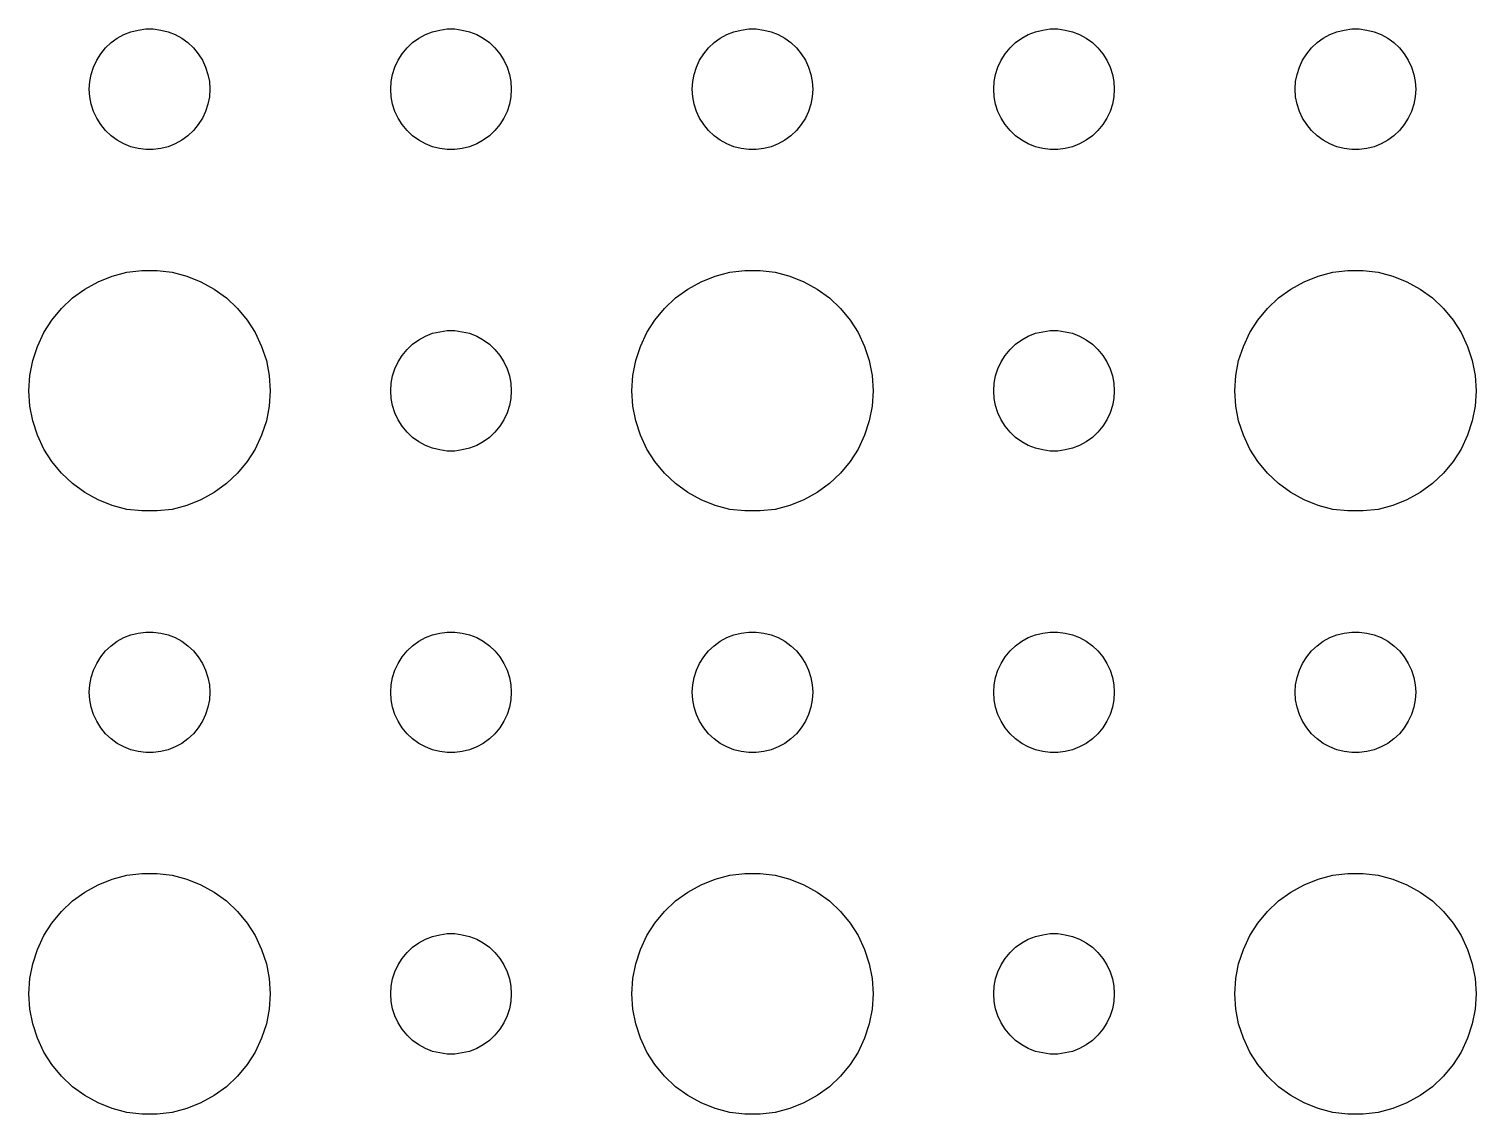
# Model space of a CAD drawing. Header units: metres. Extents: x -134 to 134, y 518 to 1078.
# Drawn here: x -70.5 to -34.5, y 1023.01 to 1050 of the extents above; entities that cross this region are included whole.
import ezdxf

# ---------------------------------------------------------------- set-up
doc = ezdxf.new("R2010")
doc.units = ezdxf.units.M

msp = doc.modelspace()

# ---------------------------------------------------------------- linework, layer by layer
for p, q in [((-68.4561, 1049.66), (-68.3037, 1049.77)), ((-68.3037, 1049.77), (-68.1387, 1049.86)), ((-68.1387, 1049.86), (-67.9635, 1049.93)), ((-67.9635, 1049.93), (-67.7811, 1049.97)), ((-67.7811, 1049.97), (-67.5942, 1050)), ((-67.5942, 1050), (-67.4058, 1050)), ((-67.4058, 1050), (-67.2189, 1049.97)), ((-67.2189, 1049.97), (-67.0365, 1049.93)), ((-67.0365, 1049.93), (-66.8613, 1049.86)), ((-66.8613, 1049.86), (-66.6963, 1049.77)), ((-66.6963, 1049.77), (-66.5439, 1049.66)), ((-60.9561, 1049.66), (-60.8037, 1049.77)), ((-60.8037, 1049.77), (-60.6387, 1049.86)), ((-60.6387, 1049.86), (-60.4635, 1049.93)), ((-60.4635, 1049.93), (-60.2811, 1049.97)), ((-60.2811, 1049.97), (-60.0942, 1050)), ((-60.0942, 1050), (-59.9058, 1050)), ((-59.9058, 1050), (-59.7189, 1049.97)), ((-59.7189, 1049.97), (-59.5365, 1049.93)), ((-59.5365, 1049.93), (-59.3613, 1049.86)), ((-59.3613, 1049.86), (-59.1963, 1049.77)), ((-59.1963, 1049.77), (-59.0439, 1049.66)), ((-53.4561, 1049.66), (-53.3037, 1049.77)), ((-53.3037, 1049.77), (-53.1387, 1049.86)), ((-53.1387, 1049.86), (-52.9635, 1049.93)), ((-52.9635, 1049.93), (-52.7811, 1049.97)), ((-52.7811, 1049.97), (-52.5942, 1050)), ((-52.5942, 1050), (-52.4058, 1050)), ((-52.4058, 1050), (-52.2189, 1049.97)), ((-52.2189, 1049.97), (-52.0365, 1049.93)), ((-52.0365, 1049.93), (-51.8613, 1049.86)), ((-51.8613, 1049.86), (-51.6963, 1049.77)), ((-51.6963, 1049.77), (-51.5439, 1049.66)), ((-45.9561, 1049.66), (-45.8037, 1049.77)), ((-45.8037, 1049.77), (-45.6387, 1049.86)), ((-45.6387, 1049.86), (-45.4635, 1049.93)), ((-45.4635, 1049.93), (-45.2811, 1049.97)), ((-45.2811, 1049.97), (-45.0942, 1050)), ((-45.0942, 1050), (-44.9058, 1050)), ((-44.9058, 1050), (-44.7189, 1049.97)), ((-44.7189, 1049.97), (-44.5365, 1049.93)), ((-44.5365, 1049.93), (-44.3613, 1049.86)), ((-44.3613, 1049.86), (-44.1963, 1049.77)), ((-44.1963, 1049.77), (-44.0439, 1049.66)), ((-38.4561, 1049.66), (-38.3037, 1049.77)), ((-38.3037, 1049.77), (-38.1387, 1049.86)), ((-38.1387, 1049.86), (-37.9635, 1049.93)), ((-37.9635, 1049.93), (-37.7811, 1049.97)), ((-37.7811, 1049.97), (-37.5942, 1050)), ((-37.5942, 1050), (-37.4058, 1050)), ((-37.4058, 1050), (-37.2189, 1049.97)), ((-37.2189, 1049.97), (-37.0365, 1049.93)), ((-37.0365, 1049.93), (-36.8613, 1049.86)), ((-36.8613, 1049.86), (-36.6963, 1049.77)), ((-36.6963, 1049.77), (-36.5439, 1049.66)), ((-68.7135, 1049.38), (-68.5934, 1049.53)), ((-68.5934, 1049.53), (-68.4561, 1049.66)), ((-66.5439, 1049.66), (-66.4065, 1049.53)), ((-66.4065, 1049.53), (-66.2865, 1049.38)), ((-61.2135, 1049.38), (-61.0934, 1049.53)), ((-61.0934, 1049.53), (-60.9561, 1049.66)), ((-59.0439, 1049.66), (-58.9065, 1049.53)), ((-58.9065, 1049.53), (-58.7865, 1049.38)), ((-53.7135, 1049.38), (-53.5934, 1049.53)), ((-53.5934, 1049.53), (-53.4561, 1049.66)), ((-51.5439, 1049.66), (-51.4065, 1049.53)), ((-51.4065, 1049.53), (-51.2865, 1049.38)), ((-46.2135, 1049.38), (-46.0934, 1049.53)), ((-46.0934, 1049.53), (-45.9561, 1049.66)), ((-44.0439, 1049.66), (-43.9065, 1049.53)), ((-43.9065, 1049.53), (-43.7865, 1049.38)), ((-38.7135, 1049.38), (-38.5934, 1049.53)), ((-38.5934, 1049.53), (-38.4561, 1049.66)), ((-36.5439, 1049.66), (-36.4065, 1049.53)), ((-36.4065, 1049.53), (-36.2865, 1049.38)), ((-68.9529, 1048.87), (-68.8947, 1049.05)), ((-68.8947, 1049.05), (-68.8145, 1049.22)), ((-68.8145, 1049.22), (-68.7135, 1049.38)), ((-66.2865, 1049.38), (-66.1855, 1049.22)), ((-66.1855, 1049.22), (-66.1053, 1049.05)), ((-66.1053, 1049.05), (-66.0471, 1048.87)), ((-61.4529, 1048.87), (-61.3947, 1049.05)), ((-61.3947, 1049.05), (-61.3145, 1049.22)), ((-61.3145, 1049.22), (-61.2135, 1049.38)), ((-58.7865, 1049.38), (-58.6855, 1049.22)), ((-58.6855, 1049.22), (-58.6053, 1049.05)), ((-58.6053, 1049.05), (-58.5471, 1048.87)), ((-53.9529, 1048.87), (-53.8947, 1049.05)), ((-53.8947, 1049.05), (-53.8145, 1049.22)), ((-53.8145, 1049.22), (-53.7135, 1049.38)), ((-51.2865, 1049.38), (-51.1855, 1049.22)), ((-51.1855, 1049.22), (-51.1053, 1049.05)), ((-51.1053, 1049.05), (-51.0471, 1048.87)), ((-46.4529, 1048.87), (-46.3947, 1049.05)), ((-46.3947, 1049.05), (-46.3145, 1049.22)), ((-46.3145, 1049.22), (-46.2135, 1049.38)), ((-43.7865, 1049.38), (-43.6855, 1049.22)), ((-43.6855, 1049.22), (-43.6053, 1049.05)), ((-43.6053, 1049.05), (-43.5471, 1048.87)), ((-38.9529, 1048.87), (-38.8947, 1049.05)), ((-38.8947, 1049.05), (-38.8145, 1049.22)), ((-38.8145, 1049.22), (-38.7135, 1049.38)), ((-36.2865, 1049.38), (-36.1855, 1049.22)), ((-36.1855, 1049.22), (-36.1053, 1049.05)), ((-36.1053, 1049.05), (-36.0471, 1048.87)), ((-69, 1048.5), (-68.9882, 1048.69)), ((-68.9882, 1048.69), (-68.9529, 1048.87)), ((-66.0471, 1048.87), (-66.0118, 1048.69)), ((-66.0118, 1048.69), (-66, 1048.5)), ((-61.5, 1048.5), (-61.4882, 1048.69)), ((-61.4882, 1048.69), (-61.4529, 1048.87)), ((-58.5471, 1048.87), (-58.5118, 1048.69)), ((-58.5118, 1048.69), (-58.5, 1048.5)), ((-54, 1048.5), (-53.9882, 1048.69)), ((-53.9882, 1048.69), (-53.9529, 1048.87)), ((-51.0471, 1048.87), (-51.0118, 1048.69)), ((-51.0118, 1048.69), (-51, 1048.5)), ((-46.5, 1048.5), (-46.4882, 1048.69)), ((-46.4882, 1048.69), (-46.4529, 1048.87)), ((-43.5471, 1048.87), (-43.5118, 1048.69)), ((-43.5118, 1048.69), (-43.5, 1048.5)), ((-39, 1048.5), (-38.9882, 1048.69)), ((-38.9882, 1048.69), (-38.9529, 1048.87)), ((-36.0471, 1048.87), (-36.0118, 1048.69)), ((-36.0118, 1048.69), (-36, 1048.5)), ((-68.9882, 1048.31), (-69, 1048.5)), ((-66, 1048.5), (-66.0118, 1048.31)), ((-61.4882, 1048.31), (-61.5, 1048.5)), ((-58.5, 1048.5), (-58.5118, 1048.31)), ((-53.9882, 1048.31), (-54, 1048.5)), ((-51, 1048.5), (-51.0118, 1048.31)), ((-46.4882, 1048.31), (-46.5, 1048.5)), ((-43.5, 1048.5), (-43.5118, 1048.31)), ((-38.9882, 1048.31), (-39, 1048.5)), ((-36, 1048.5), (-36.0118, 1048.31)), ((-68.9529, 1048.13), (-68.9882, 1048.31)), ((-68.8947, 1047.95), (-68.9529, 1048.13)), ((-66.0471, 1048.13), (-66.1053, 1047.95)), ((-66.0118, 1048.31), (-66.0471, 1048.13)), ((-61.4529, 1048.13), (-61.4882, 1048.31)), ((-61.3947, 1047.95), (-61.4529, 1048.13)), ((-58.5471, 1048.13), (-58.6053, 1047.95)), ((-58.5118, 1048.31), (-58.5471, 1048.13)), ((-53.9529, 1048.13), (-53.9882, 1048.31)), ((-53.8947, 1047.95), (-53.9529, 1048.13)), ((-51.0471, 1048.13), (-51.1053, 1047.95)), ((-51.0118, 1048.31), (-51.0471, 1048.13)), ((-46.4529, 1048.13), (-46.4882, 1048.31)), ((-46.3947, 1047.95), (-46.4529, 1048.13)), ((-43.5471, 1048.13), (-43.6053, 1047.95)), ((-43.5118, 1048.31), (-43.5471, 1048.13)), ((-38.9529, 1048.13), (-38.9882, 1048.31)), ((-38.8947, 1047.95), (-38.9529, 1048.13)), ((-36.0471, 1048.13), (-36.1053, 1047.95)), ((-36.0118, 1048.31), (-36.0471, 1048.13)), ((-68.8145, 1047.78), (-68.8947, 1047.95)), ((-68.7135, 1047.62), (-68.8145, 1047.78)), ((-68.5934, 1047.47), (-68.7135, 1047.62)), ((-66.2865, 1047.62), (-66.4065, 1047.47)), ((-66.1855, 1047.78), (-66.2865, 1047.62)), ((-66.1053, 1047.95), (-66.1855, 1047.78)), ((-61.3145, 1047.78), (-61.3947, 1047.95)), ((-61.2135, 1047.62), (-61.3145, 1047.78)), ((-61.0934, 1047.47), (-61.2135, 1047.62)), ((-58.7865, 1047.62), (-58.9065, 1047.47)), ((-58.6855, 1047.78), (-58.7865, 1047.62)), ((-58.6053, 1047.95), (-58.6855, 1047.78)), ((-53.8145, 1047.78), (-53.8947, 1047.95)), ((-53.7135, 1047.62), (-53.8145, 1047.78)), ((-53.5934, 1047.47), (-53.7135, 1047.62)), ((-51.2865, 1047.62), (-51.4065, 1047.47)), ((-51.1855, 1047.78), (-51.2865, 1047.62)), ((-51.1053, 1047.95), (-51.1855, 1047.78)), ((-46.3145, 1047.78), (-46.3947, 1047.95)), ((-46.2135, 1047.62), (-46.3145, 1047.78)), ((-46.0934, 1047.47), (-46.2135, 1047.62)), ((-43.7865, 1047.62), (-43.9065, 1047.47)), ((-43.6855, 1047.78), (-43.7865, 1047.62)), ((-43.6053, 1047.95), (-43.6855, 1047.78)), ((-38.8145, 1047.78), (-38.8947, 1047.95)), ((-38.7135, 1047.62), (-38.8145, 1047.78)), ((-38.5934, 1047.47), (-38.7135, 1047.62)), ((-36.2865, 1047.62), (-36.4065, 1047.47)), ((-36.1855, 1047.78), (-36.2865, 1047.62)), ((-36.1053, 1047.95), (-36.1855, 1047.78)), ((-68.4561, 1047.34), (-68.5934, 1047.47)), ((-68.3037, 1047.23), (-68.4561, 1047.34)), ((-66.5439, 1047.34), (-66.6963, 1047.23)), ((-66.4065, 1047.47), (-66.5439, 1047.34)), ((-60.9561, 1047.34), (-61.0934, 1047.47)), ((-60.8037, 1047.23), (-60.9561, 1047.34)), ((-59.0439, 1047.34), (-59.1963, 1047.23)), ((-58.9065, 1047.47), (-59.0439, 1047.34)), ((-53.4561, 1047.34), (-53.5934, 1047.47)), ((-53.3037, 1047.23), (-53.4561, 1047.34)), ((-51.5439, 1047.34), (-51.6963, 1047.23)), ((-51.4065, 1047.47), (-51.5439, 1047.34)), ((-45.9561, 1047.34), (-46.0934, 1047.47)), ((-45.8037, 1047.23), (-45.9561, 1047.34)), ((-44.0439, 1047.34), (-44.1963, 1047.23)), ((-43.9065, 1047.47), (-44.0439, 1047.34)), ((-38.4561, 1047.34), (-38.5934, 1047.47)), ((-38.3037, 1047.23), (-38.4561, 1047.34)), ((-36.5439, 1047.34), (-36.6963, 1047.23)), ((-36.4065, 1047.47), (-36.5439, 1047.34)), ((-68.1387, 1047.14), (-68.3037, 1047.23)), ((-67.9635, 1047.07), (-68.1387, 1047.14)), ((-67.7811, 1047.03), (-67.9635, 1047.07)), ((-67.5942, 1047), (-67.7811, 1047.03)), ((-67.4058, 1047), (-67.5942, 1047)), ((-67.2189, 1047.03), (-67.4058, 1047)), ((-67.0365, 1047.07), (-67.2189, 1047.03)), ((-66.8613, 1047.14), (-67.0365, 1047.07)), ((-66.6963, 1047.23), (-66.8613, 1047.14)), ((-60.6387, 1047.14), (-60.8037, 1047.23)), ((-60.4635, 1047.07), (-60.6387, 1047.14)), ((-60.2811, 1047.03), (-60.4635, 1047.07)), ((-60.0942, 1047), (-60.2811, 1047.03)), ((-59.9058, 1047), (-60.0942, 1047)), ((-59.7189, 1047.03), (-59.9058, 1047)), ((-59.5365, 1047.07), (-59.7189, 1047.03)), ((-59.3613, 1047.14), (-59.5365, 1047.07)), ((-59.1963, 1047.23), (-59.3613, 1047.14)), ((-53.1387, 1047.14), (-53.3037, 1047.23)), ((-52.9635, 1047.07), (-53.1387, 1047.14)), ((-52.7811, 1047.03), (-52.9635, 1047.07)), ((-52.5942, 1047), (-52.7811, 1047.03)), ((-52.4058, 1047), (-52.5942, 1047)), ((-52.2189, 1047.03), (-52.4058, 1047)), ((-52.0365, 1047.07), (-52.2189, 1047.03)), ((-51.8613, 1047.14), (-52.0365, 1047.07)), ((-51.6963, 1047.23), (-51.8613, 1047.14)), ((-45.6387, 1047.14), (-45.8037, 1047.23)), ((-45.4635, 1047.07), (-45.6387, 1047.14)), ((-45.2811, 1047.03), (-45.4635, 1047.07)), ((-45.0942, 1047), (-45.2811, 1047.03)), ((-44.9058, 1047), (-45.0942, 1047)), ((-44.7189, 1047.03), (-44.9058, 1047)), ((-44.5365, 1047.07), (-44.7189, 1047.03)), ((-44.3613, 1047.14), (-44.5365, 1047.07)), ((-44.1963, 1047.23), (-44.3613, 1047.14)), ((-38.1387, 1047.14), (-38.3037, 1047.23)), ((-37.9635, 1047.07), (-38.1387, 1047.14)), ((-37.7811, 1047.03), (-37.9635, 1047.07)), ((-37.5942, 1047), (-37.7811, 1047.03)), ((-37.4058, 1047), (-37.5942, 1047)), ((-37.2189, 1047.03), (-37.4058, 1047)), ((-37.0365, 1047.07), (-37.2189, 1047.03)), ((-36.8613, 1047.14), (-37.0365, 1047.07)), ((-36.6963, 1047.23), (-36.8613, 1047.14)), ((-69.1075, 1043.53), (-68.7773, 1043.71)), ((-68.7773, 1043.71), (-68.427, 1043.85)), ((-68.427, 1043.85), (-68.0621, 1043.95)), ((-68.0621, 1043.95), (-67.6884, 1043.99)), ((-67.6884, 1043.99), (-67.3116, 1043.99)), ((-67.3116, 1043.99), (-66.9379, 1043.95)), ((-66.9379, 1043.95), (-66.573, 1043.85)), ((-66.573, 1043.85), (-66.2227, 1043.71)), ((-66.2227, 1043.71), (-65.8925, 1043.53)), ((-54.1075, 1043.53), (-53.7773, 1043.71)), ((-53.7773, 1043.71), (-53.427, 1043.85)), ((-53.427, 1043.85), (-53.0621, 1043.95)), ((-53.0621, 1043.95), (-52.6884, 1043.99)), ((-52.6884, 1043.99), (-52.3116, 1043.99)), ((-52.3116, 1043.99), (-51.9379, 1043.95)), ((-51.9379, 1043.95), (-51.5729, 1043.85)), ((-51.5729, 1043.85), (-51.2227, 1043.71)), ((-51.2227, 1043.71), (-50.8925, 1043.53)), ((-39.1075, 1043.53), (-38.7773, 1043.71)), ((-38.7773, 1043.71), (-38.427, 1043.85)), ((-38.427, 1043.85), (-38.0621, 1043.95)), ((-38.0621, 1043.95), (-37.6884, 1043.99)), ((-37.6884, 1043.99), (-37.3116, 1043.99)), ((-37.3116, 1043.99), (-36.9379, 1043.95)), ((-36.9379, 1043.95), (-36.5729, 1043.85)), ((-36.5729, 1043.85), (-36.2227, 1043.71)), ((-36.2227, 1043.71), (-35.8925, 1043.53)), ((-69.6869, 1043.05), (-69.4123, 1043.31)), ((-69.4123, 1043.31), (-69.1075, 1043.53)), ((-65.8925, 1043.53), (-65.5877, 1043.31)), ((-65.5877, 1043.31), (-65.3131, 1043.05)), ((-54.6869, 1043.05), (-54.4123, 1043.31)), ((-54.4123, 1043.31), (-54.1075, 1043.53)), ((-50.8925, 1043.53), (-50.5877, 1043.31)), ((-50.5877, 1043.31), (-50.3131, 1043.05)), ((-39.6869, 1043.05), (-39.4123, 1043.31)), ((-39.4123, 1043.31), (-39.1075, 1043.53)), ((-35.8925, 1043.53), (-35.5877, 1043.31)), ((-35.5877, 1043.31), (-35.3131, 1043.05)), ((-69.927, 1042.76), (-69.6869, 1043.05)), ((-65.3131, 1043.05), (-65.073, 1042.76)), ((-54.927, 1042.76), (-54.6869, 1043.05)), ((-50.3131, 1043.05), (-50.0729, 1042.76)), ((-39.927, 1042.76), (-39.6869, 1043.05)), ((-35.3131, 1043.05), (-35.0729, 1042.76)), ((-70.1289, 1042.45), (-69.927, 1042.76)), ((-65.073, 1042.76), (-64.8711, 1042.45)), ((-55.1289, 1042.45), (-54.927, 1042.76)), ((-50.0729, 1042.76), (-49.8711, 1042.45)), ((-40.1289, 1042.45), (-39.927, 1042.76)), ((-35.0729, 1042.76), (-34.8711, 1042.45)), ((-70.2893, 1042.1), (-70.1289, 1042.45)), ((-64.8711, 1042.45), (-64.7107, 1042.1)), ((-60.9561, 1042.16), (-60.8037, 1042.27)), ((-60.8037, 1042.27), (-60.6387, 1042.36)), ((-60.6387, 1042.36), (-60.4635, 1042.43)), ((-60.4635, 1042.43), (-60.2811, 1042.47)), ((-60.2811, 1042.47), (-60.0942, 1042.5)), ((-60.0942, 1042.5), (-59.9058, 1042.5)), ((-59.9058, 1042.5), (-59.7189, 1042.47)), ((-59.7189, 1042.47), (-59.5365, 1042.43)), ((-59.5365, 1042.43), (-59.3613, 1042.36)), ((-59.3613, 1042.36), (-59.1963, 1042.27)), ((-59.1963, 1042.27), (-59.0439, 1042.16)), ((-55.2893, 1042.1), (-55.1289, 1042.45)), ((-49.8711, 1042.45), (-49.7107, 1042.1)), ((-45.9561, 1042.16), (-45.8037, 1042.27)), ((-45.8037, 1042.27), (-45.6387, 1042.36)), ((-45.6387, 1042.36), (-45.4635, 1042.43)), ((-45.4635, 1042.43), (-45.2811, 1042.47)), ((-45.2811, 1042.47), (-45.0942, 1042.5)), ((-45.0942, 1042.5), (-44.9058, 1042.5)), ((-44.9058, 1042.5), (-44.7189, 1042.47)), ((-44.7189, 1042.47), (-44.5365, 1042.43)), ((-44.5365, 1042.43), (-44.3613, 1042.36)), ((-44.3613, 1042.36), (-44.1963, 1042.27)), ((-44.1963, 1042.27), (-44.0439, 1042.16)), ((-40.2893, 1042.1), (-40.1289, 1042.45)), ((-34.8711, 1042.45), (-34.7107, 1042.1)), ((-70.4057, 1041.75), (-70.2893, 1042.1)), ((-64.7107, 1042.1), (-64.5943, 1041.75)), ((-61.3145, 1041.72), (-61.2135, 1041.88)), ((-61.2135, 1041.88), (-61.0934, 1042.03)), ((-61.0934, 1042.03), (-60.9561, 1042.16)), ((-59.0439, 1042.16), (-58.9065, 1042.03)), ((-58.9065, 1042.03), (-58.7865, 1041.88)), ((-58.7865, 1041.88), (-58.6855, 1041.72)), ((-55.4057, 1041.75), (-55.2893, 1042.1)), ((-49.7107, 1042.1), (-49.5942, 1041.75)), ((-46.3145, 1041.72), (-46.2135, 1041.88)), ((-46.2135, 1041.88), (-46.0934, 1042.03)), ((-46.0934, 1042.03), (-45.9561, 1042.16)), ((-44.0439, 1042.16), (-43.9065, 1042.03)), ((-43.9065, 1042.03), (-43.7865, 1041.88)), ((-43.7865, 1041.88), (-43.6855, 1041.72)), ((-40.4057, 1041.75), (-40.2893, 1042.1)), ((-34.7107, 1042.1), (-34.5942, 1041.75)), ((-70.4763, 1041.38), (-70.4057, 1041.75)), ((-64.5943, 1041.75), (-64.5237, 1041.38)), ((-61.4529, 1041.37), (-61.3947, 1041.55)), ((-61.3947, 1041.55), (-61.3145, 1041.72)), ((-58.6855, 1041.72), (-58.6053, 1041.55)), ((-58.6053, 1041.55), (-58.5471, 1041.37)), ((-55.4763, 1041.38), (-55.4057, 1041.75)), ((-49.5942, 1041.75), (-49.5237, 1041.38)), ((-46.4529, 1041.37), (-46.3947, 1041.55)), ((-46.3947, 1041.55), (-46.3145, 1041.72)), ((-43.6855, 1041.72), (-43.6053, 1041.55)), ((-43.6053, 1041.55), (-43.5471, 1041.37)), ((-40.4763, 1041.38), (-40.4057, 1041.75)), ((-34.5942, 1041.75), (-34.5237, 1041.38)), ((-70.5, 1041), (-70.4763, 1041.38)), ((-64.5237, 1041.38), (-64.5, 1041)), ((-61.5, 1041), (-61.4882, 1041.19)), ((-61.4882, 1041.19), (-61.4529, 1041.37)), ((-58.5471, 1041.37), (-58.5118, 1041.19)), ((-58.5118, 1041.19), (-58.5, 1041)), ((-55.5, 1041), (-55.4763, 1041.38)), ((-49.5237, 1041.38), (-49.5, 1041)), ((-46.5, 1041), (-46.4882, 1041.19)), ((-46.4882, 1041.19), (-46.4529, 1041.37)), ((-43.5471, 1041.37), (-43.5118, 1041.19)), ((-43.5118, 1041.19), (-43.5, 1041)), ((-40.5, 1041), (-40.4763, 1041.38)), ((-34.5237, 1041.38), (-34.5, 1041)), ((-70.4763, 1040.62), (-70.5, 1041)), ((-64.5, 1041), (-64.5237, 1040.62)), ((-61.4882, 1040.81), (-61.5, 1041)), ((-61.4529, 1040.63), (-61.4882, 1040.81)), ((-58.5118, 1040.81), (-58.5471, 1040.63)), ((-58.5, 1041), (-58.5118, 1040.81)), ((-55.4763, 1040.62), (-55.5, 1041)), ((-49.5, 1041), (-49.5237, 1040.62)), ((-46.4882, 1040.81), (-46.5, 1041)), ((-46.4529, 1040.63), (-46.4882, 1040.81)), ((-43.5118, 1040.81), (-43.5471, 1040.63)), ((-43.5, 1041), (-43.5118, 1040.81)), ((-40.4763, 1040.62), (-40.5, 1041)), ((-34.5, 1041), (-34.5237, 1040.62)), ((-70.4057, 1040.25), (-70.4763, 1040.62)), ((-64.5237, 1040.62), (-64.5943, 1040.25)), ((-61.3947, 1040.45), (-61.4529, 1040.63)), ((-61.3145, 1040.28), (-61.3947, 1040.45)), ((-58.6053, 1040.45), (-58.6855, 1040.28)), ((-58.5471, 1040.63), (-58.6053, 1040.45)), ((-55.4057, 1040.25), (-55.4763, 1040.62)), ((-49.5237, 1040.62), (-49.5942, 1040.25)), ((-46.3947, 1040.45), (-46.4529, 1040.63)), ((-46.3145, 1040.28), (-46.3947, 1040.45)), ((-43.6053, 1040.45), (-43.6855, 1040.28)), ((-43.5471, 1040.63), (-43.6053, 1040.45)), ((-40.4057, 1040.25), (-40.4763, 1040.62)), ((-34.5237, 1040.62), (-34.5942, 1040.25)), ((-70.2893, 1039.9), (-70.4057, 1040.25)), ((-64.5943, 1040.25), (-64.7107, 1039.9)), ((-61.2135, 1040.12), (-61.3145, 1040.28)), ((-61.0934, 1039.97), (-61.2135, 1040.12)), ((-58.7865, 1040.12), (-58.9065, 1039.97)), ((-58.6855, 1040.28), (-58.7865, 1040.12)), ((-55.2893, 1039.9), (-55.4057, 1040.25)), ((-49.5942, 1040.25), (-49.7107, 1039.9)), ((-46.2135, 1040.12), (-46.3145, 1040.28)), ((-46.0934, 1039.97), (-46.2135, 1040.12)), ((-43.7865, 1040.12), (-43.9065, 1039.97)), ((-43.6855, 1040.28), (-43.7865, 1040.12)), ((-40.2893, 1039.9), (-40.4057, 1040.25)), ((-34.5942, 1040.25), (-34.7107, 1039.9)), ((-70.1289, 1039.55), (-70.2893, 1039.9)), ((-64.7107, 1039.9), (-64.8711, 1039.55)), ((-60.9561, 1039.84), (-61.0934, 1039.97)), ((-60.8037, 1039.73), (-60.9561, 1039.84)), ((-60.6387, 1039.64), (-60.8037, 1039.73)), ((-59.1963, 1039.73), (-59.3613, 1039.64)), ((-59.0439, 1039.84), (-59.1963, 1039.73)), ((-58.9065, 1039.97), (-59.0439, 1039.84)), ((-55.1289, 1039.55), (-55.2893, 1039.9)), ((-49.7107, 1039.9), (-49.8711, 1039.55)), ((-45.9561, 1039.84), (-46.0934, 1039.97)), ((-45.8037, 1039.73), (-45.9561, 1039.84)), ((-45.6387, 1039.64), (-45.8037, 1039.73)), ((-44.1963, 1039.73), (-44.3613, 1039.64)), ((-44.0439, 1039.84), (-44.1963, 1039.73)), ((-43.9065, 1039.97), (-44.0439, 1039.84)), ((-40.1289, 1039.55), (-40.2893, 1039.9)), ((-34.7107, 1039.9), (-34.8711, 1039.55)), ((-69.927, 1039.24), (-70.1289, 1039.55)), ((-64.8711, 1039.55), (-65.073, 1039.24)), ((-60.4635, 1039.57), (-60.6387, 1039.64)), ((-60.2811, 1039.53), (-60.4635, 1039.57)), ((-60.0942, 1039.5), (-60.2811, 1039.53)), ((-59.9058, 1039.5), (-60.0942, 1039.5)), ((-59.7189, 1039.53), (-59.9058, 1039.5)), ((-59.5365, 1039.57), (-59.7189, 1039.53)), ((-59.3613, 1039.64), (-59.5365, 1039.57)), ((-54.927, 1039.24), (-55.1289, 1039.55)), ((-49.8711, 1039.55), (-50.0729, 1039.24)), ((-45.4635, 1039.57), (-45.6387, 1039.64)), ((-45.2811, 1039.53), (-45.4635, 1039.57)), ((-45.0942, 1039.5), (-45.2811, 1039.53)), ((-44.9058, 1039.5), (-45.0942, 1039.5)), ((-44.7189, 1039.53), (-44.9058, 1039.5)), ((-44.5365, 1039.57), (-44.7189, 1039.53)), ((-44.3613, 1039.64), (-44.5365, 1039.57)), ((-39.927, 1039.24), (-40.1289, 1039.55)), ((-34.8711, 1039.55), (-35.0729, 1039.24)), ((-69.6869, 1038.95), (-69.927, 1039.24)), ((-65.073, 1039.24), (-65.3131, 1038.95)), ((-54.6869, 1038.95), (-54.927, 1039.24)), ((-50.0729, 1039.24), (-50.3131, 1038.95)), ((-39.6869, 1038.95), (-39.927, 1039.24)), ((-35.0729, 1039.24), (-35.3131, 1038.95)), ((-69.4123, 1038.69), (-69.6869, 1038.95)), ((-69.1075, 1038.47), (-69.4123, 1038.69)), ((-65.5877, 1038.69), (-65.8925, 1038.47)), ((-65.3131, 1038.95), (-65.5877, 1038.69)), ((-54.4123, 1038.69), (-54.6869, 1038.95)), ((-54.1075, 1038.47), (-54.4123, 1038.69)), ((-50.5877, 1038.69), (-50.8925, 1038.47)), ((-50.3131, 1038.95), (-50.5877, 1038.69)), ((-39.4123, 1038.69), (-39.6869, 1038.95)), ((-39.1075, 1038.47), (-39.4123, 1038.69)), ((-35.5877, 1038.69), (-35.8925, 1038.47)), ((-35.3131, 1038.95), (-35.5877, 1038.69)), ((-68.7773, 1038.29), (-69.1075, 1038.47)), ((-68.427, 1038.15), (-68.7773, 1038.29)), ((-66.2227, 1038.29), (-66.573, 1038.15)), ((-65.8925, 1038.47), (-66.2227, 1038.29)), ((-53.7773, 1038.29), (-54.1075, 1038.47)), ((-53.427, 1038.15), (-53.7773, 1038.29)), ((-51.2227, 1038.29), (-51.5729, 1038.15)), ((-50.8925, 1038.47), (-51.2227, 1038.29)), ((-38.7773, 1038.29), (-39.1075, 1038.47)), ((-38.427, 1038.15), (-38.7773, 1038.29)), ((-36.2227, 1038.29), (-36.5729, 1038.15)), ((-35.8925, 1038.47), (-36.2227, 1038.29)), ((-68.0621, 1038.05), (-68.427, 1038.15)), ((-67.6884, 1038.01), (-68.0621, 1038.05)), ((-67.3116, 1038.01), (-67.6884, 1038.01)), ((-66.9379, 1038.05), (-67.3116, 1038.01)), ((-66.573, 1038.15), (-66.9379, 1038.05)), ((-53.0621, 1038.05), (-53.427, 1038.15)), ((-52.6884, 1038.01), (-53.0621, 1038.05)), ((-52.3116, 1038.01), (-52.6884, 1038.01)), ((-51.9379, 1038.05), (-52.3116, 1038.01)), ((-51.5729, 1038.15), (-51.9379, 1038.05)), ((-38.0621, 1038.05), (-38.427, 1038.15)), ((-37.6884, 1038.01), (-38.0621, 1038.05)), ((-37.3116, 1038.01), (-37.6884, 1038.01)), ((-36.9379, 1038.05), (-37.3116, 1038.01)), ((-36.5729, 1038.15), (-36.9379, 1038.05)), ((-67.7811, 1034.97), (-67.5942, 1035)), ((-67.5942, 1035), (-67.4058, 1035)), ((-67.4058, 1035), (-67.2189, 1034.97)), ((-60.2811, 1034.97), (-60.0942, 1035)), ((-60.0942, 1035), (-59.9058, 1035)), ((-59.9058, 1035), (-59.7189, 1034.97)), ((-52.7811, 1034.97), (-52.5942, 1035)), ((-52.5942, 1035), (-52.4058, 1035)), ((-52.4058, 1035), (-52.2189, 1034.97)), ((-45.2811, 1034.97), (-45.0942, 1035)), ((-45.0942, 1035), (-44.9058, 1035)), ((-44.9058, 1035), (-44.7189, 1034.97)), ((-37.7811, 1034.97), (-37.5942, 1035)), ((-37.5942, 1035), (-37.4058, 1035)), ((-37.4058, 1035), (-37.2189, 1034.97)), ((-68.5934, 1034.53), (-68.4561, 1034.66)), ((-68.4561, 1034.66), (-68.3037, 1034.77)), ((-68.3037, 1034.77), (-68.1387, 1034.86)), ((-68.1387, 1034.86), (-67.9635, 1034.93)), ((-67.9635, 1034.93), (-67.7811, 1034.97)), ((-67.2189, 1034.97), (-67.0365, 1034.93)), ((-67.0365, 1034.93), (-66.8613, 1034.86)), ((-66.8613, 1034.86), (-66.6963, 1034.77)), ((-66.6963, 1034.77), (-66.5439, 1034.66)), ((-66.5439, 1034.66), (-66.4065, 1034.53)), ((-61.0934, 1034.53), (-60.9561, 1034.66)), ((-60.9561, 1034.66), (-60.8037, 1034.77)), ((-60.8037, 1034.77), (-60.6387, 1034.86)), ((-60.6387, 1034.86), (-60.4635, 1034.93)), ((-60.4635, 1034.93), (-60.2811, 1034.97)), ((-59.7189, 1034.97), (-59.5365, 1034.93)), ((-59.5365, 1034.93), (-59.3613, 1034.86)), ((-59.3613, 1034.86), (-59.1963, 1034.77)), ((-59.1963, 1034.77), (-59.0439, 1034.66)), ((-59.0439, 1034.66), (-58.9065, 1034.53)), ((-53.5934, 1034.53), (-53.4561, 1034.66)), ((-53.4561, 1034.66), (-53.3037, 1034.77)), ((-53.3037, 1034.77), (-53.1387, 1034.86)), ((-53.1387, 1034.86), (-52.9635, 1034.93)), ((-52.9635, 1034.93), (-52.7811, 1034.97)), ((-52.2189, 1034.97), (-52.0365, 1034.93)), ((-52.0365, 1034.93), (-51.8613, 1034.86)), ((-51.8613, 1034.86), (-51.6963, 1034.77)), ((-51.6963, 1034.77), (-51.5439, 1034.66)), ((-51.5439, 1034.66), (-51.4065, 1034.53)), ((-46.0934, 1034.53), (-45.9561, 1034.66)), ((-45.9561, 1034.66), (-45.8037, 1034.77)), ((-45.8037, 1034.77), (-45.6387, 1034.86)), ((-45.6387, 1034.86), (-45.4635, 1034.93)), ((-45.4635, 1034.93), (-45.2811, 1034.97)), ((-44.7189, 1034.97), (-44.5365, 1034.93)), ((-44.5365, 1034.93), (-44.3613, 1034.86)), ((-44.3613, 1034.86), (-44.1963, 1034.77)), ((-44.1963, 1034.77), (-44.0439, 1034.66)), ((-44.0439, 1034.66), (-43.9065, 1034.53)), ((-38.5934, 1034.53), (-38.4561, 1034.66)), ((-38.4561, 1034.66), (-38.3037, 1034.77)), ((-38.3037, 1034.77), (-38.1387, 1034.86)), ((-38.1387, 1034.86), (-37.9635, 1034.93)), ((-37.9635, 1034.93), (-37.7811, 1034.97)), ((-37.2189, 1034.97), (-37.0365, 1034.93)), ((-37.0365, 1034.93), (-36.8613, 1034.86)), ((-36.8613, 1034.86), (-36.6963, 1034.77)), ((-36.6963, 1034.77), (-36.5439, 1034.66)), ((-36.5439, 1034.66), (-36.4065, 1034.53)), ((-68.8145, 1034.22), (-68.7135, 1034.38)), ((-68.7135, 1034.38), (-68.5934, 1034.53)), ((-66.4065, 1034.53), (-66.2865, 1034.38)), ((-66.2865, 1034.38), (-66.1855, 1034.22)), ((-61.3145, 1034.22), (-61.2135, 1034.38)), ((-61.2135, 1034.38), (-61.0934, 1034.53)), ((-58.9065, 1034.53), (-58.7865, 1034.38)), ((-58.7865, 1034.38), (-58.6855, 1034.22)), ((-53.8145, 1034.22), (-53.7135, 1034.38)), ((-53.7135, 1034.38), (-53.5934, 1034.53)), ((-51.4065, 1034.53), (-51.2865, 1034.38)), ((-51.2865, 1034.38), (-51.1855, 1034.22)), ((-46.3145, 1034.22), (-46.2135, 1034.38)), ((-46.2135, 1034.38), (-46.0934, 1034.53)), ((-43.9065, 1034.53), (-43.7865, 1034.38)), ((-43.7865, 1034.38), (-43.6855, 1034.22)), ((-38.8145, 1034.22), (-38.7135, 1034.38)), ((-38.7135, 1034.38), (-38.5934, 1034.53)), ((-36.4065, 1034.53), (-36.2865, 1034.38)), ((-36.2865, 1034.38), (-36.1855, 1034.22)), ((-68.9529, 1033.87), (-68.8947, 1034.05)), ((-68.8947, 1034.05), (-68.8145, 1034.22)), ((-66.1855, 1034.22), (-66.1053, 1034.05)), ((-66.1053, 1034.05), (-66.0471, 1033.87)), ((-61.4529, 1033.87), (-61.3947, 1034.05)), ((-61.3947, 1034.05), (-61.3145, 1034.22)), ((-58.6855, 1034.22), (-58.6053, 1034.05)), ((-58.6053, 1034.05), (-58.5471, 1033.87)), ((-53.9529, 1033.87), (-53.8947, 1034.05)), ((-53.8947, 1034.05), (-53.8145, 1034.22)), ((-51.1855, 1034.22), (-51.1053, 1034.05)), ((-51.1053, 1034.05), (-51.0471, 1033.87)), ((-46.4529, 1033.87), (-46.3947, 1034.05)), ((-46.3947, 1034.05), (-46.3145, 1034.22)), ((-43.6855, 1034.22), (-43.6053, 1034.05)), ((-43.6053, 1034.05), (-43.5471, 1033.87)), ((-38.9529, 1033.87), (-38.8947, 1034.05)), ((-38.8947, 1034.05), (-38.8145, 1034.22)), ((-36.1855, 1034.22), (-36.1053, 1034.05)), ((-36.1053, 1034.05), (-36.0471, 1033.87)), ((-69, 1033.5), (-68.9882, 1033.69)), ((-68.9882, 1033.69), (-68.9529, 1033.87)), ((-66.0471, 1033.87), (-66.0118, 1033.69)), ((-66.0118, 1033.69), (-66, 1033.5)), ((-61.5, 1033.5), (-61.4882, 1033.69)), ((-61.4882, 1033.69), (-61.4529, 1033.87)), ((-58.5471, 1033.87), (-58.5118, 1033.69)), ((-58.5118, 1033.69), (-58.5, 1033.5)), ((-54, 1033.5), (-53.9882, 1033.69)), ((-53.9882, 1033.69), (-53.9529, 1033.87)), ((-51.0471, 1033.87), (-51.0118, 1033.69)), ((-51.0118, 1033.69), (-51, 1033.5)), ((-46.5, 1033.5), (-46.4882, 1033.69)), ((-46.4882, 1033.69), (-46.4529, 1033.87)), ((-43.5471, 1033.87), (-43.5118, 1033.69)), ((-43.5118, 1033.69), (-43.5, 1033.5)), ((-39, 1033.5), (-38.9882, 1033.69)), ((-38.9882, 1033.69), (-38.9529, 1033.87)), ((-36.0471, 1033.87), (-36.0118, 1033.69)), ((-36.0118, 1033.69), (-36, 1033.5)), ((-68.9882, 1033.31), (-69, 1033.5)), ((-68.9529, 1033.13), (-68.9882, 1033.31)), ((-66.0118, 1033.31), (-66.0471, 1033.13)), ((-66, 1033.5), (-66.0118, 1033.31)), ((-61.4882, 1033.31), (-61.5, 1033.5)), ((-61.4529, 1033.13), (-61.4882, 1033.31)), ((-58.5118, 1033.31), (-58.5471, 1033.13)), ((-58.5, 1033.5), (-58.5118, 1033.31)), ((-53.9882, 1033.31), (-54, 1033.5)), ((-53.9529, 1033.13), (-53.9882, 1033.31)), ((-51.0118, 1033.31), (-51.0471, 1033.13)), ((-51, 1033.5), (-51.0118, 1033.31)), ((-46.4882, 1033.31), (-46.5, 1033.5)), ((-46.4529, 1033.13), (-46.4882, 1033.31)), ((-43.5118, 1033.31), (-43.5471, 1033.13)), ((-43.5, 1033.5), (-43.5118, 1033.31)), ((-38.9882, 1033.31), (-39, 1033.5)), ((-38.9529, 1033.13), (-38.9882, 1033.31)), ((-36.0118, 1033.31), (-36.0471, 1033.13)), ((-36, 1033.5), (-36.0118, 1033.31)), ((-68.8947, 1032.95), (-68.9529, 1033.13)), ((-68.8145, 1032.78), (-68.8947, 1032.95)), ((-66.1053, 1032.95), (-66.1855, 1032.78)), ((-66.0471, 1033.13), (-66.1053, 1032.95)), ((-61.3947, 1032.95), (-61.4529, 1033.13)), ((-61.3145, 1032.78), (-61.3947, 1032.95)), ((-58.6053, 1032.95), (-58.6855, 1032.78)), ((-58.5471, 1033.13), (-58.6053, 1032.95)), ((-53.8947, 1032.95), (-53.9529, 1033.13)), ((-53.8145, 1032.78), (-53.8947, 1032.95)), ((-51.1053, 1032.95), (-51.1855, 1032.78)), ((-51.0471, 1033.13), (-51.1053, 1032.95)), ((-46.3947, 1032.95), (-46.4529, 1033.13)), ((-46.3145, 1032.78), (-46.3947, 1032.95)), ((-43.6053, 1032.95), (-43.6855, 1032.78)), ((-43.5471, 1033.13), (-43.6053, 1032.95)), ((-38.8947, 1032.95), (-38.9529, 1033.13)), ((-38.8145, 1032.78), (-38.8947, 1032.95)), ((-36.1053, 1032.95), (-36.1855, 1032.78)), ((-36.0471, 1033.13), (-36.1053, 1032.95)), ((-68.7135, 1032.62), (-68.8145, 1032.78)), ((-68.5934, 1032.47), (-68.7135, 1032.62)), ((-66.2865, 1032.62), (-66.4065, 1032.47)), ((-66.1855, 1032.78), (-66.2865, 1032.62)), ((-61.2135, 1032.62), (-61.3145, 1032.78)), ((-61.0934, 1032.47), (-61.2135, 1032.62)), ((-58.7865, 1032.62), (-58.9065, 1032.47)), ((-58.6855, 1032.78), (-58.7865, 1032.62)), ((-53.7135, 1032.62), (-53.8145, 1032.78)), ((-53.5934, 1032.47), (-53.7135, 1032.62)), ((-51.2865, 1032.62), (-51.4065, 1032.47)), ((-51.1855, 1032.78), (-51.2865, 1032.62)), ((-46.2135, 1032.62), (-46.3145, 1032.78)), ((-46.0934, 1032.47), (-46.2135, 1032.62)), ((-43.7865, 1032.62), (-43.9065, 1032.47)), ((-43.6855, 1032.78), (-43.7865, 1032.62)), ((-38.7135, 1032.62), (-38.8145, 1032.78)), ((-38.5934, 1032.47), (-38.7135, 1032.62)), ((-36.2865, 1032.62), (-36.4065, 1032.47)), ((-36.1855, 1032.78), (-36.2865, 1032.62)), ((-68.4561, 1032.34), (-68.5934, 1032.47)), ((-68.3037, 1032.23), (-68.4561, 1032.34)), ((-68.1387, 1032.14), (-68.3037, 1032.23)), ((-67.9635, 1032.07), (-68.1387, 1032.14)), ((-66.8613, 1032.14), (-67.0365, 1032.07)), ((-66.6963, 1032.23), (-66.8613, 1032.14)), ((-66.5439, 1032.34), (-66.6963, 1032.23)), ((-66.4065, 1032.47), (-66.5439, 1032.34)), ((-60.9561, 1032.34), (-61.0934, 1032.47)), ((-60.8037, 1032.23), (-60.9561, 1032.34)), ((-60.6387, 1032.14), (-60.8037, 1032.23)), ((-60.4635, 1032.07), (-60.6387, 1032.14)), ((-59.3613, 1032.14), (-59.5365, 1032.07)), ((-59.1963, 1032.23), (-59.3613, 1032.14)), ((-59.0439, 1032.34), (-59.1963, 1032.23)), ((-58.9065, 1032.47), (-59.0439, 1032.34)), ((-53.4561, 1032.34), (-53.5934, 1032.47)), ((-53.3037, 1032.23), (-53.4561, 1032.34)), ((-53.1387, 1032.14), (-53.3037, 1032.23)), ((-52.9635, 1032.07), (-53.1387, 1032.14)), ((-51.8613, 1032.14), (-52.0365, 1032.07)), ((-51.6963, 1032.23), (-51.8613, 1032.14)), ((-51.5439, 1032.34), (-51.6963, 1032.23)), ((-51.4065, 1032.47), (-51.5439, 1032.34)), ((-45.9561, 1032.34), (-46.0934, 1032.47)), ((-45.8037, 1032.23), (-45.9561, 1032.34)), ((-45.6387, 1032.14), (-45.8037, 1032.23)), ((-45.4635, 1032.07), (-45.6387, 1032.14)), ((-44.3613, 1032.14), (-44.5365, 1032.07)), ((-44.1963, 1032.23), (-44.3613, 1032.14)), ((-44.0439, 1032.34), (-44.1963, 1032.23)), ((-43.9065, 1032.47), (-44.0439, 1032.34)), ((-38.4561, 1032.34), (-38.5934, 1032.47)), ((-38.3037, 1032.23), (-38.4561, 1032.34)), ((-38.1387, 1032.14), (-38.3037, 1032.23)), ((-37.9635, 1032.07), (-38.1387, 1032.14)), ((-36.8613, 1032.14), (-37.0365, 1032.07)), ((-36.6963, 1032.23), (-36.8613, 1032.14)), ((-36.5439, 1032.34), (-36.6963, 1032.23)), ((-36.4065, 1032.47), (-36.5439, 1032.34)), ((-67.7811, 1032.03), (-67.9635, 1032.07)), ((-67.5942, 1032), (-67.7811, 1032.03)), ((-67.4058, 1032), (-67.5942, 1032)), ((-67.2189, 1032.03), (-67.4058, 1032)), ((-67.0365, 1032.07), (-67.2189, 1032.03)), ((-60.2811, 1032.03), (-60.4635, 1032.07)), ((-60.0942, 1032), (-60.2811, 1032.03)), ((-59.9058, 1032), (-60.0942, 1032)), ((-59.7189, 1032.03), (-59.9058, 1032)), ((-59.5365, 1032.07), (-59.7189, 1032.03)), ((-52.7811, 1032.03), (-52.9635, 1032.07)), ((-52.5942, 1032), (-52.7811, 1032.03)), ((-52.4058, 1032), (-52.5942, 1032)), ((-52.2189, 1032.03), (-52.4058, 1032)), ((-52.0365, 1032.07), (-52.2189, 1032.03)), ((-45.2811, 1032.03), (-45.4635, 1032.07)), ((-45.0942, 1032), (-45.2811, 1032.03)), ((-44.9058, 1032), (-45.0942, 1032)), ((-44.7189, 1032.03), (-44.9058, 1032)), ((-44.5365, 1032.07), (-44.7189, 1032.03)), ((-37.7811, 1032.03), (-37.9635, 1032.07)), ((-37.5942, 1032), (-37.7811, 1032.03)), ((-37.4058, 1032), (-37.5942, 1032)), ((-37.2189, 1032.03), (-37.4058, 1032)), ((-37.0365, 1032.07), (-37.2189, 1032.03)), ((-68.427, 1028.85), (-68.0621, 1028.95)), ((-68.0621, 1028.95), (-67.6884, 1028.99)), ((-67.6884, 1028.99), (-67.3116, 1028.99)), ((-67.3116, 1028.99), (-66.9379, 1028.95)), ((-66.9379, 1028.95), (-66.573, 1028.85)), ((-53.427, 1028.85), (-53.0621, 1028.95)), ((-53.0621, 1028.95), (-52.6884, 1028.99)), ((-52.6884, 1028.99), (-52.3116, 1028.99)), ((-52.3116, 1028.99), (-51.9379, 1028.95)), ((-51.9379, 1028.95), (-51.5729, 1028.85)), ((-38.427, 1028.85), (-38.0621, 1028.95)), ((-38.0621, 1028.95), (-37.6884, 1028.99)), ((-37.6884, 1028.99), (-37.3116, 1028.99)), ((-37.3116, 1028.99), (-36.9379, 1028.95)), ((-36.9379, 1028.95), (-36.5729, 1028.85)), ((-69.4123, 1028.31), (-69.1075, 1028.53)), ((-69.1075, 1028.53), (-68.7773, 1028.71)), ((-68.7773, 1028.71), (-68.427, 1028.85)), ((-66.573, 1028.85), (-66.2227, 1028.71)), ((-66.2227, 1028.71), (-65.8925, 1028.53)), ((-65.8925, 1028.53), (-65.5877, 1028.31)), ((-54.4123, 1028.31), (-54.1075, 1028.53)), ((-54.1075, 1028.53), (-53.7773, 1028.71)), ((-53.7773, 1028.71), (-53.427, 1028.85)), ((-51.5729, 1028.85), (-51.2227, 1028.71)), ((-51.2227, 1028.71), (-50.8925, 1028.53)), ((-50.8925, 1028.53), (-50.5877, 1028.31)), ((-39.4123, 1028.31), (-39.1075, 1028.53)), ((-39.1075, 1028.53), (-38.7773, 1028.71)), ((-38.7773, 1028.71), (-38.427, 1028.85)), ((-36.5729, 1028.85), (-36.2227, 1028.71)), ((-36.2227, 1028.71), (-35.8925, 1028.53)), ((-35.8925, 1028.53), (-35.5877, 1028.31)), ((-69.6869, 1028.05), (-69.4123, 1028.31)), ((-65.5877, 1028.31), (-65.3131, 1028.05)), ((-54.6869, 1028.05), (-54.4123, 1028.31)), ((-50.5877, 1028.31), (-50.3131, 1028.05)), ((-39.6869, 1028.05), (-39.4123, 1028.31)), ((-35.5877, 1028.31), (-35.3131, 1028.05)), ((-69.927, 1027.76), (-69.6869, 1028.05)), ((-65.3131, 1028.05), (-65.073, 1027.76)), ((-54.927, 1027.76), (-54.6869, 1028.05)), ((-50.3131, 1028.05), (-50.0729, 1027.76)), ((-39.927, 1027.76), (-39.6869, 1028.05)), ((-35.3131, 1028.05), (-35.0729, 1027.76)), ((-70.2893, 1027.1), (-70.1289, 1027.45)), ((-70.1289, 1027.45), (-69.927, 1027.76)), ((-65.073, 1027.76), (-64.8711, 1027.45)), ((-64.8711, 1027.45), (-64.7107, 1027.1)), ((-60.4635, 1027.43), (-60.2811, 1027.47)), ((-60.2811, 1027.47), (-60.0942, 1027.5)), ((-60.0942, 1027.5), (-59.9058, 1027.5)), ((-59.9058, 1027.5), (-59.7189, 1027.47)), ((-59.7189, 1027.47), (-59.5365, 1027.43)), ((-55.2893, 1027.1), (-55.1289, 1027.45)), ((-55.1289, 1027.45), (-54.927, 1027.76)), ((-50.0729, 1027.76), (-49.8711, 1027.45)), ((-49.8711, 1027.45), (-49.7107, 1027.1)), ((-45.4635, 1027.43), (-45.2811, 1027.47)), ((-45.2811, 1027.47), (-45.0942, 1027.5)), ((-45.0942, 1027.5), (-44.9058, 1027.5)), ((-44.9058, 1027.5), (-44.7189, 1027.47)), ((-44.7189, 1027.47), (-44.5365, 1027.43)), ((-40.2893, 1027.1), (-40.1289, 1027.45)), ((-40.1289, 1027.45), (-39.927, 1027.76)), ((-35.0729, 1027.76), (-34.8711, 1027.45)), ((-34.8711, 1027.45), (-34.7107, 1027.1)), ((-70.4057, 1026.75), (-70.2893, 1027.1)), ((-64.7107, 1027.1), (-64.5943, 1026.75)), ((-61.0934, 1027.03), (-60.9561, 1027.16)), ((-60.9561, 1027.16), (-60.8037, 1027.27)), ((-60.8037, 1027.27), (-60.6387, 1027.36)), ((-60.6387, 1027.36), (-60.4635, 1027.43)), ((-59.5365, 1027.43), (-59.3613, 1027.36)), ((-59.3613, 1027.36), (-59.1963, 1027.27)), ((-59.1963, 1027.27), (-59.0439, 1027.16)), ((-59.0439, 1027.16), (-58.9065, 1027.03)), ((-55.4057, 1026.75), (-55.2893, 1027.1)), ((-49.7107, 1027.1), (-49.5942, 1026.75)), ((-46.0934, 1027.03), (-45.9561, 1027.16)), ((-45.9561, 1027.16), (-45.8037, 1027.27)), ((-45.8037, 1027.27), (-45.6387, 1027.36)), ((-45.6387, 1027.36), (-45.4635, 1027.43)), ((-44.5365, 1027.43), (-44.3613, 1027.36)), ((-44.3613, 1027.36), (-44.1963, 1027.27)), ((-44.1963, 1027.27), (-44.0439, 1027.16)), ((-44.0439, 1027.16), (-43.9065, 1027.03)), ((-40.4057, 1026.75), (-40.2893, 1027.1)), ((-34.7107, 1027.1), (-34.5942, 1026.75)), ((-70.4763, 1026.38), (-70.4057, 1026.75)), ((-64.5943, 1026.75), (-64.5237, 1026.38)), ((-61.3947, 1026.55), (-61.3145, 1026.72)), ((-61.3145, 1026.72), (-61.2135, 1026.88)), ((-61.2135, 1026.88), (-61.0934, 1027.03)), ((-58.9065, 1027.03), (-58.7865, 1026.88)), ((-58.7865, 1026.88), (-58.6855, 1026.72)), ((-58.6855, 1026.72), (-58.6053, 1026.55)), ((-55.4763, 1026.38), (-55.4057, 1026.75)), ((-49.5942, 1026.75), (-49.5237, 1026.38)), ((-46.3947, 1026.55), (-46.3145, 1026.72)), ((-46.3145, 1026.72), (-46.2135, 1026.88)), ((-46.2135, 1026.88), (-46.0934, 1027.03)), ((-43.9065, 1027.03), (-43.7865, 1026.88)), ((-43.7865, 1026.88), (-43.6855, 1026.72)), ((-43.6855, 1026.72), (-43.6053, 1026.55)), ((-40.4763, 1026.38), (-40.4057, 1026.75)), ((-34.5942, 1026.75), (-34.5237, 1026.38)), ((-70.5, 1026), (-70.4763, 1026.38)), ((-64.5237, 1026.38), (-64.5, 1026)), ((-61.4882, 1026.19), (-61.4529, 1026.37)), ((-61.4529, 1026.37), (-61.3947, 1026.55)), ((-58.6053, 1026.55), (-58.5471, 1026.37)), ((-58.5471, 1026.37), (-58.5118, 1026.19)), ((-55.5, 1026), (-55.4763, 1026.38)), ((-49.5237, 1026.38), (-49.5, 1026)), ((-46.4882, 1026.19), (-46.4529, 1026.37)), ((-46.4529, 1026.37), (-46.3947, 1026.55)), ((-43.6053, 1026.55), (-43.5471, 1026.37)), ((-43.5471, 1026.37), (-43.5118, 1026.19)), ((-40.5, 1026), (-40.4763, 1026.38)), ((-34.5237, 1026.38), (-34.5, 1026)), ((-70.4763, 1025.62), (-70.5, 1026)), ((-64.5, 1026), (-64.5237, 1025.62)), ((-61.5, 1026), (-61.4882, 1026.19)), ((-61.4882, 1025.81), (-61.5, 1026)), ((-58.5118, 1026.19), (-58.5, 1026)), ((-58.5, 1026), (-58.5118, 1025.81)), ((-55.4763, 1025.62), (-55.5, 1026)), ((-49.5, 1026), (-49.5237, 1025.62)), ((-46.5, 1026), (-46.4882, 1026.19)), ((-46.4882, 1025.81), (-46.5, 1026)), ((-43.5118, 1026.19), (-43.5, 1026)), ((-43.5, 1026), (-43.5118, 1025.81)), ((-40.4763, 1025.62), (-40.5, 1026)), ((-34.5, 1026), (-34.5237, 1025.62)), ((-61.4529, 1025.63), (-61.4882, 1025.81)), ((-58.5118, 1025.81), (-58.5471, 1025.63)), ((-46.4529, 1025.63), (-46.4882, 1025.81)), ((-43.5118, 1025.81), (-43.5471, 1025.63)), ((-70.4057, 1025.25), (-70.4763, 1025.62)), ((-64.5237, 1025.62), (-64.5943, 1025.25)), ((-61.3947, 1025.45), (-61.4529, 1025.63)), ((-61.3145, 1025.28), (-61.3947, 1025.45)), ((-61.2135, 1025.12), (-61.3145, 1025.28)), ((-58.6855, 1025.28), (-58.7865, 1025.12)), ((-58.6053, 1025.45), (-58.6855, 1025.28)), ((-58.5471, 1025.63), (-58.6053, 1025.45)), ((-55.4057, 1025.25), (-55.4763, 1025.62)), ((-49.5237, 1025.62), (-49.5942, 1025.25)), ((-46.3947, 1025.45), (-46.4529, 1025.63)), ((-46.3145, 1025.28), (-46.3947, 1025.45)), ((-46.2135, 1025.12), (-46.3145, 1025.28)), ((-43.6855, 1025.28), (-43.7865, 1025.12)), ((-43.6053, 1025.45), (-43.6855, 1025.28)), ((-43.5471, 1025.63), (-43.6053, 1025.45)), ((-40.4057, 1025.25), (-40.4763, 1025.62)), ((-34.5237, 1025.62), (-34.5942, 1025.25)), ((-70.2893, 1024.9), (-70.4057, 1025.25)), ((-64.5943, 1025.25), (-64.7107, 1024.9)), ((-61.0934, 1024.97), (-61.2135, 1025.12)), ((-60.9561, 1024.84), (-61.0934, 1024.97)), ((-58.9065, 1024.97), (-59.0439, 1024.84)), ((-58.7865, 1025.12), (-58.9065, 1024.97)), ((-55.2893, 1024.9), (-55.4057, 1025.25)), ((-49.5942, 1025.25), (-49.7107, 1024.9)), ((-46.0934, 1024.97), (-46.2135, 1025.12)), ((-45.9561, 1024.84), (-46.0934, 1024.97)), ((-43.9065, 1024.97), (-44.0439, 1024.84)), ((-43.7865, 1025.12), (-43.9065, 1024.97)), ((-40.2893, 1024.9), (-40.4057, 1025.25)), ((-34.5942, 1025.25), (-34.7107, 1024.9)), ((-70.1289, 1024.55), (-70.2893, 1024.9)), ((-64.7107, 1024.9), (-64.8711, 1024.55)), ((-60.8037, 1024.73), (-60.9561, 1024.84)), ((-60.6387, 1024.64), (-60.8037, 1024.73)), ((-60.4635, 1024.57), (-60.6387, 1024.64)), ((-60.2811, 1024.53), (-60.4635, 1024.57)), ((-59.5365, 1024.57), (-59.7189, 1024.53)), ((-59.3613, 1024.64), (-59.5365, 1024.57)), ((-59.1963, 1024.73), (-59.3613, 1024.64)), ((-59.0439, 1024.84), (-59.1963, 1024.73)), ((-55.1289, 1024.55), (-55.2893, 1024.9)), ((-49.7107, 1024.9), (-49.8711, 1024.55)), ((-45.8037, 1024.73), (-45.9561, 1024.84)), ((-45.6387, 1024.64), (-45.8037, 1024.73)), ((-45.4635, 1024.57), (-45.6387, 1024.64)), ((-45.2811, 1024.53), (-45.4635, 1024.57)), ((-44.5365, 1024.57), (-44.7189, 1024.53)), ((-44.3613, 1024.64), (-44.5365, 1024.57)), ((-44.1963, 1024.73), (-44.3613, 1024.64)), ((-44.0439, 1024.84), (-44.1963, 1024.73)), ((-40.1289, 1024.55), (-40.2893, 1024.9)), ((-34.7107, 1024.9), (-34.8711, 1024.55)), ((-69.927, 1024.24), (-70.1289, 1024.55)), ((-69.6869, 1023.95), (-69.927, 1024.24)), ((-65.073, 1024.24), (-65.3131, 1023.95)), ((-64.8711, 1024.55), (-65.073, 1024.24)), ((-60.0942, 1024.5), (-60.2811, 1024.53)), ((-59.9058, 1024.5), (-60.0942, 1024.5)), ((-59.7189, 1024.53), (-59.9058, 1024.5)), ((-54.927, 1024.24), (-55.1289, 1024.55)), ((-54.6869, 1023.95), (-54.927, 1024.24)), ((-50.0729, 1024.24), (-50.3131, 1023.95)), ((-49.8711, 1024.55), (-50.0729, 1024.24)), ((-45.0942, 1024.5), (-45.2811, 1024.53)), ((-44.9058, 1024.5), (-45.0942, 1024.5)), ((-44.7189, 1024.53), (-44.9058, 1024.5)), ((-39.927, 1024.24), (-40.1289, 1024.55)), ((-39.6869, 1023.95), (-39.927, 1024.24)), ((-35.0729, 1024.24), (-35.3131, 1023.95)), ((-34.8711, 1024.55), (-35.0729, 1024.24)), ((-69.4123, 1023.69), (-69.6869, 1023.95)), ((-65.3131, 1023.95), (-65.5877, 1023.69)), ((-54.4123, 1023.69), (-54.6869, 1023.95)), ((-50.3131, 1023.95), (-50.5877, 1023.69)), ((-39.4123, 1023.69), (-39.6869, 1023.95)), ((-35.3131, 1023.95), (-35.5877, 1023.69)), ((-69.1075, 1023.47), (-69.4123, 1023.69)), ((-65.5877, 1023.69), (-65.8925, 1023.47)), ((-54.1075, 1023.47), (-54.4123, 1023.69)), ((-50.5877, 1023.69), (-50.8925, 1023.47)), ((-39.1075, 1023.47), (-39.4123, 1023.69)), ((-35.5877, 1023.69), (-35.8925, 1023.47)), ((-68.7773, 1023.29), (-69.1075, 1023.47)), ((-68.427, 1023.15), (-68.7773, 1023.29)), ((-68.0621, 1023.05), (-68.427, 1023.15)), ((-66.573, 1023.15), (-66.9379, 1023.05)), ((-66.2227, 1023.29), (-66.573, 1023.15)), ((-65.8925, 1023.47), (-66.2227, 1023.29)), ((-53.7773, 1023.29), (-54.1075, 1023.47)), ((-53.427, 1023.15), (-53.7773, 1023.29)), ((-53.0621, 1023.05), (-53.427, 1023.15)), ((-51.5729, 1023.15), (-51.9379, 1023.05)), ((-51.2227, 1023.29), (-51.5729, 1023.15)), ((-50.8925, 1023.47), (-51.2227, 1023.29)), ((-38.7773, 1023.29), (-39.1075, 1023.47)), ((-38.427, 1023.15), (-38.7773, 1023.29)), ((-38.0621, 1023.05), (-38.427, 1023.15)), ((-36.5729, 1023.15), (-36.9379, 1023.05)), ((-36.2227, 1023.29), (-36.5729, 1023.15)), ((-35.8925, 1023.47), (-36.2227, 1023.29)), ((-67.6884, 1023.01), (-68.0621, 1023.05)), ((-67.3116, 1023.01), (-67.6884, 1023.01)), ((-66.9379, 1023.05), (-67.3116, 1023.01)), ((-52.6884, 1023.01), (-53.0621, 1023.05)), ((-52.3116, 1023.01), (-52.6884, 1023.01)), ((-51.9379, 1023.05), (-52.3116, 1023.01)), ((-37.6884, 1023.01), (-38.0621, 1023.05)), ((-37.3116, 1023.01), (-37.6884, 1023.01)), ((-36.9379, 1023.05), (-37.3116, 1023.01))]:
    msp.add_line(p, q)

doc.saveas('drawing.dxf')
